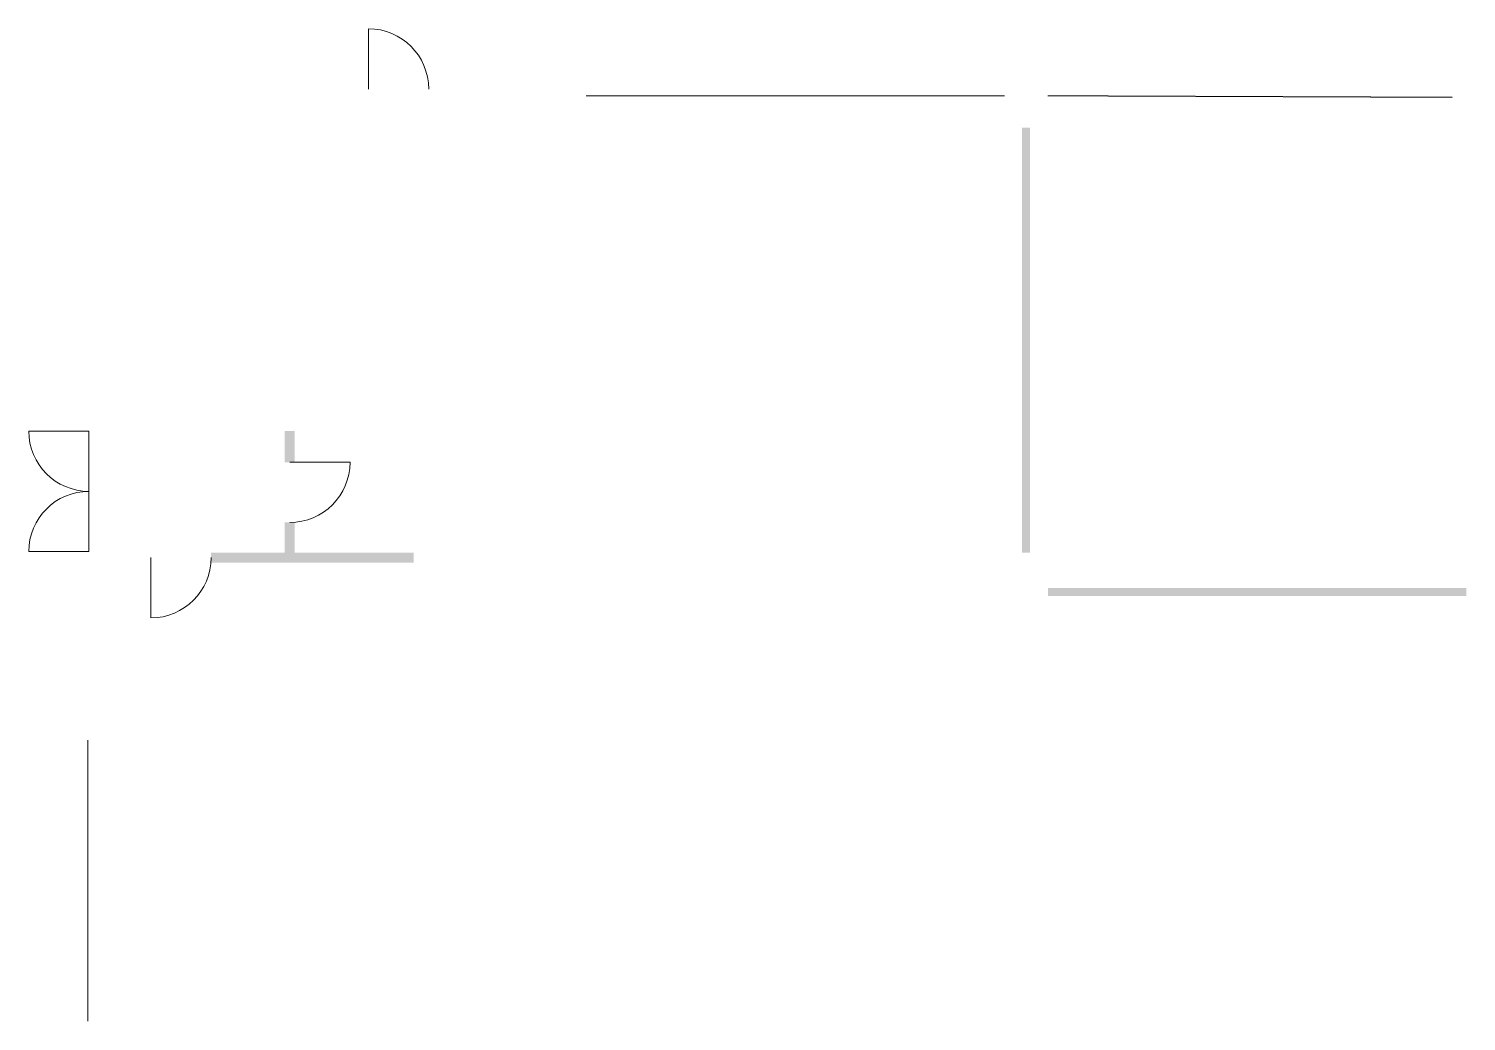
# Model space of a CAD drawing. Header units: millimetres. Extents: x -376000 to 292178, y -193032 to 188048.
# Drawn here: x -297666 to -276191, y -107731 to -92906 of the extents above; entities that cross this region are included whole.
import ezdxf

# ---------------------------------------------------------------- set-up
doc = ezdxf.new("R2010")
doc.units = ezdxf.units.MM
doc.linetypes.add('VW-02 中破線', pattern=[3.527298, 2.469236, -1.058062])
for name, color, linetype, lineweight in [('02_既存平面-内部建具・サッシ', 7, 'Continuous', 18), ('_区分表-C_A：塗（壁）-2 (2D)', 7, 'Continuous', 5), ('_区分表-オーナー：塗（壁）-3 (2D)', 7, 'Continuous', 5), ('_区分表-リアルゲイト：塗（壁） (2D)', 7, 'Continuous', 5)]:
    doc.layers.add(name, color=color, linetype=linetype, lineweight=lineweight)
doc.layers.add('03_0.15', color=7, linetype='Continuous', lineweight=15, true_color=0x990099)
doc.layers.add('08_ハッチ・色', color=7, linetype='Continuous', lineweight=5, true_color=0x888888)

# ---------------------------------------------------------------- blocks, each defined once
blk = doc.blocks.new('区分表-リアルゲイト：塗（壁） (2D)')
at = {"layer": '08_ハッチ・色', "color": 31, "true_color": 0xddba99}
blk.add_solid([(-282706, -94381), (-282826, -94381), (-282706, -100731), (-282826, -100731)], dxfattribs=at)
blk = doc.blocks.new('グループ-302')
at = {"layer": '03_0.15'}
blk.add_line((-297666, -100716), (-296766, -100716), dxfattribs=at)
blk.add_arc((-296766, -100716), 900, 90, 180, dxfattribs=at)
blk = doc.blocks.new('グループ-303')
at = {"layer": '03_0.15'}
blk.add_line((-297666, -98916), (-296766, -98916), dxfattribs=at)
blk.add_arc((-296766, -98916), 900, 180, 270, dxfattribs=at)
blk = doc.blocks.new('グループ-304')
at = {"layer": '03_0.15', "transparency": 33554559}
blk.add_line((-296766, -100716), (-296766, -98916), dxfattribs=at)
at = {"layer": '02_既存平面-内部建具・サッシ', "color": 7, "transparency": 33554559}
for name in ['グループ-303', 'グループ-302']:
    blk.add_blockref(name, (0, 0), dxfattribs=at)
blk = doc.blocks.new('グループ-305')
at = {"layer": '03_0.15'}
blk.add_line((-292591, -92906), (-292591, -93806), dxfattribs=at)
blk.add_arc((-292591, -93806), 900, 0, 90, dxfattribs=at)
blk = doc.blocks.new('グループ-308')
at = {"layer": '03_0.15'}
blk.add_line((-295841, -101706), (-295841, -100806), dxfattribs=at)
blk.add_arc((-295841, -100806), 900, 270, 0, dxfattribs=at)
blk = doc.blocks.new('グループ-309')
at = {"layer": '03_0.15'}
blk.add_line((-297666, -100716), (-296766, -100716), dxfattribs=at)
blk.add_arc((-296766, -100716), 900, 90, 180, dxfattribs=at)
blk = doc.blocks.new('グループ-310')
at = {"layer": '03_0.15'}
blk.add_line((-297666, -98916), (-296766, -98916), dxfattribs=at)
blk.add_arc((-296766, -98916), 900, 180, 270, dxfattribs=at)
blk = doc.blocks.new('グループ-311')
at = {"layer": '03_0.15', "transparency": 33554559}
blk.add_line((-296766, -100716), (-296766, -98916), dxfattribs=at)
at = {"layer": '02_既存平面-内部建具・サッシ', "color": 7, "transparency": 33554559}
for name in ['グループ-310', 'グループ-309']:
    blk.add_blockref(name, (0, 0), dxfattribs=at)
blk = doc.blocks.new('グループ-358')
at = {"layer": '03_0.15'}
blk.add_line((-297666, -100716), (-296766, -100716), dxfattribs=at)
blk.add_arc((-296766, -100716), 900, 90, 180, dxfattribs=at)
blk = doc.blocks.new('グループ-359')
at = {"layer": '03_0.15'}
blk.add_line((-297666, -98916), (-296766, -98916), dxfattribs=at)
blk.add_arc((-296766, -98916), 900, 180, 270, dxfattribs=at)
blk = doc.blocks.new('グループ-360')
at = {"layer": '03_0.15', "transparency": 33554559}
blk.add_line((-296766, -100716), (-296766, -98916), dxfattribs=at)
at = {"layer": '02_既存平面-内部建具・サッシ', "color": 7, "transparency": 33554559}
for name in ['グループ-359', 'グループ-358']:
    blk.add_blockref(name, (0, 0), dxfattribs=at)
blk = doc.blocks.new('グループ-361')
at = {"layer": '03_0.15'}
blk.add_line((-292591, -92906), (-292591, -93806), dxfattribs=at)
blk.add_arc((-292591, -93806), 900, 0, 90, dxfattribs=at)
blk = doc.blocks.new('区分表-C_A：塗（壁）-2 (2D)')
at = {"layer": '02_既存平面-内部建具・サッシ', "color": 214, "linetype": 'VW-02 中破線', "true_color": 0x990099}
for p, q in [((-283091, -93907), (-289341, -93907)), ((-276396, -93930), (-282441, -93907)), ((-296781, -103531), (-296781, -107731))]:
    blk.add_line(p, q, dxfattribs=at)
at = {"layer": '08_ハッチ・色', "color": 160}
for points in [[(-293691, -99381), (-293841, -99381), (-293691, -98916), (-293841, -98916)], [(-293691, -100731), (-293841, -100731), (-293691, -100281), (-293841, -100281)], [(-293691, -100731), (-293841, -100731), (-293691, -100281), (-293841, -100281)], [(-294941, -100881), (-294941, -100731), (-291913, -100881), (-291913, -100731)], [(-294941, -100881), (-294941, -100731), (-291913, -100881), (-291913, -100731)]]:
    blk.add_solid(points, dxfattribs=at)
at = {"layer": '08_ハッチ・色', "color": 141}
blk.add_solid([(-276191, -101381), (-276191, -101261), (-282441, -101381), (-282441, -101261)], dxfattribs=at)
at = {"layer": '02_既存平面-内部建具・サッシ', "color": 7, "transparency": 33554559}
for name in ['グループ-305', 'グループ-361', 'グループ-304', 'グループ-311', 'グループ-360', 'グループ-308']:
    blk.add_blockref(name, (0, 0), dxfattribs=at)
blk = doc.blocks.new('グループ-425')
at = {"layer": '03_0.15'}
blk.add_line((-295841, -101706), (-295841, -100806), dxfattribs=at)
blk.add_arc((-295841, -100806), 900, 270, 0, dxfattribs=at)
blk = doc.blocks.new('グループ-450')
at = {"layer": '03_0.15'}
blk.add_line((-292866, -99381), (-293766, -99381), dxfattribs=at)
blk.add_arc((-293766, -99381), 900, 270, 0, dxfattribs=at)
blk = doc.blocks.new('区分表-オーナー：塗（壁）-3 (2D)')
at = {"layer": '08_ハッチ・色', "color": 160}
for points in [[(-293691, -99381), (-293841, -99381), (-293691, -98916), (-293841, -98916)], [(-293691, -100731), (-293841, -100731), (-293691, -100281), (-293841, -100281)], [(-294941, -100881), (-294941, -100731), (-291913, -100881), (-291913, -100731)], [(-294941, -100881), (-294941, -100731), (-291913, -100881), (-291913, -100731)]]:
    blk.add_solid(points, dxfattribs=at)
at = {"layer": '08_ハッチ・色', "color": 141}
blk.add_solid([(-276191, -101381), (-276191, -101261), (-282441, -101381), (-282441, -101261)], dxfattribs=at)
at = {"layer": '02_既存平面-内部建具・サッシ', "color": 7, "transparency": 33554559}
for name in ['グループ-450', 'グループ-425']:
    blk.add_blockref(name, (0, 0), dxfattribs=at)

msp = doc.modelspace()

# ---------------------------------------------------------------- block references
at = {"layer": '_区分表-C_A：塗（壁）-2 (2D)'}
msp.add_blockref('区分表-C_A：塗（壁）-2 (2D)', (0, 0), dxfattribs=at)
at = {"layer": '_区分表-オーナー：塗（壁）-3 (2D)'}
msp.add_blockref('区分表-オーナー：塗（壁）-3 (2D)', (0, 0), dxfattribs=at)
at = {"layer": '_区分表-リアルゲイト：塗（壁） (2D)'}
msp.add_blockref('区分表-リアルゲイト：塗（壁） (2D)', (0, 0), dxfattribs=at)

doc.saveas('drawing.dxf')
